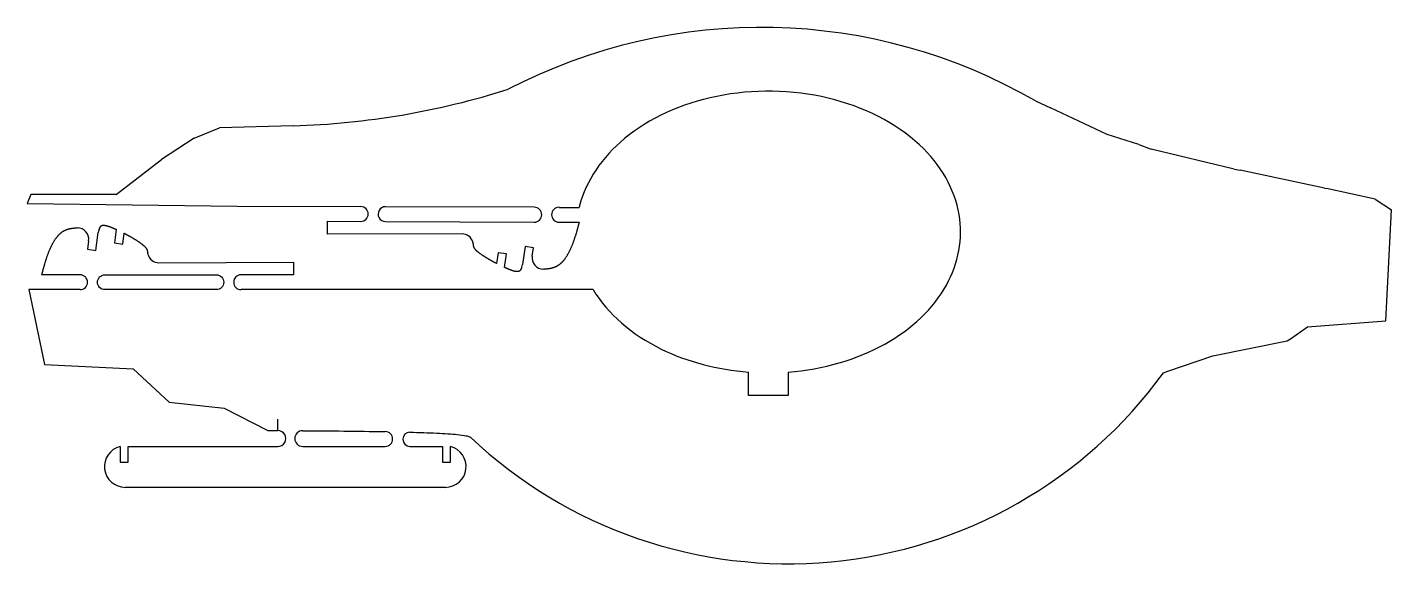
# Model space of a CAD drawing. Header units: inches. Extents: x -5.5 to 5.4, y -2.4 to 1.9.
import ezdxf

# ---------------------------------------------------------------- set-up
doc = ezdxf.new("R2010")
doc.units = ezdxf.units.IN
doc.layers.get('0').update_dxf_attribs({"linetype": 'CONTINUOUS'})

msp = doc.modelspace()

# ---------------------------------------------------------------- linework, layer by layer
for p, q in [((2.521, 1.32), (2.641, 1.263)), ((3.092, 1.051), (2.641, 1.263)), ((-4.166, 1.022), (-3.964, 1.105)), ((-3.378, 1.122), (-3.964, 1.105)), ((-4.166, 1.022), (-4.426, 0.852)), ((3.342, 0.972), (3.092, 1.051)), ((3.342, 0.972), (3.44, 0.936)), ((4.099, 0.776), (3.44, 0.936)), ((-4.786, 0.576), (-4.426, 0.852)), ((4.099, 0.776), (4.148, 0.769)), ((4.818, 0.626), (4.148, 0.769)), ((-5.463, 0.576), (-5.492, 0.504)), ((-4.786, 0.576), (-5.463, 0.576)), ((4.818, 0.626), (4.835, 0.623)), ((5.22, 0.538), (4.835, 0.623)), ((-5.492, 0.504), (-3.824, 0.482)), ((-3.824, 0.482), (-2.841, 0.479)), ((-1.265, 0.473), (-1.106, 0.472)), ((5.22, 0.538), (5.352, 0.454)), ((5.306, -0.428), (5.352, 0.454)), ((-3.106, 0.261), (-3.106, 0.362)), ((-3.106, 0.362), (-2.842, 0.361)), ((-1.265, 0.355), (-1.106, 0.354)), ((-4.947, 0.13), (-4.927, 0.273)), ((-4.784, 0.298), (-4.799, 0.19)), ((-4.733, 0.181), (-4.721, 0.267)), ((-2.036, 0.262), (-3.106, 0.261)), ((-5.004, 0.207), (-5.013, 0.14)), ((-5.013, 0.14), (-4.947, 0.13)), ((-4.799, 0.19), (-4.733, 0.181)), ((-1.75, 0.112), (-1.762, 0.026)), ((-1.683, 0.103), (-1.75, 0.112)), ((-1.535, 0.162), (-1.556, 0.02)), ((-1.469, 0.152), (-1.535, 0.162)), ((-1.479, 0.085), (-1.469, 0.152)), ((-4.446, 0.033), (-3.376, 0.038)), ((-3.376, 0.038), (-3.376, -0.063)), ((-1.699, -0.005), (-1.683, 0.103)), ((-5.072, -0.063), (-5.376, -0.063)), ((-3.376, -0.063), (-3.792, -0.063)), ((-5.48, -0.181), (-5.355, -0.776)), ((-5.072, -0.181), (-5.48, -0.181)), ((-0.995, -0.181), (-3.792, -0.181)), ((4.684, -0.476), (5.306, -0.428)), ((4.548, -0.571), (4.684, -0.476)), ((3.93, -0.706), (4.522, -0.589)), ((4.522, -0.589), (4.548, -0.571)), ((3.574, -0.828), (3.93, -0.706)), ((-5.355, -0.776), (-4.649, -0.811)), ((-4.649, -0.811), (-4.363, -1.076)), ((0.241, -1.023), (0.241, -0.836)), ((0.556, -0.836), (0.556, -1.023)), ((3.538, -0.843), (3.574, -0.828)), ((-4.363, -1.076), (-3.927, -1.122)), ((0.556, -1.023), (0.241, -1.023)), ((-3.927, -1.122), (-3.581, -1.301)), ((-3.5, -1.301), (-3.5, -1.211)), ((-4.754, -1.427), (-4.754, -1.552)), ((-4.691, -1.552), (-4.691, -1.427)), ((-4.691, -1.427), (-3.5, -1.427)), ((-3.303, -1.427), (-2.647, -1.427)), ((-2.45, -1.427), (-2.192, -1.427)), ((-2.192, -1.427), (-2.192, -1.552)), ((-2.129, -1.552), (-2.129, -1.427)), ((-4.754, -1.552), (-4.691, -1.552)), ((-2.192, -1.552), (-2.129, -1.552)), ((-4.713, -1.752), (-4.714, -1.752)), ((-2.169, -1.752), (-4.713, -1.752)), ((-2.169, -1.752), (-2.169, -1.752))]:
    msp.add_line(p, q)
for points in [[(-2.645, 0.36), (-1.462, 0.355, 1), (-1.462, 0.474), (-2.644, 0.478, 1)], [(-3.989, -0.181), (-4.875, -0.181, -1), (-4.875, -0.063), (-3.989, -0.063, -1)]]:
    msp.add_lwpolyline(points, format="xyb", close=True)
for centre, radius, start, end in [((0.342, -2.455), 4.358, 59.9958, 117.4799), ((-3.555, 7.347), 6.228, 271.6324, 287.6259), ((-2.841, 0.42), 0.0591, -90.2138, 89.7862), ((-1.265, 0.414), 0.0591, 89.7862, 269.7862), ((-5.093, 0.22), 0.09, -8, 90.1667), ((-4.838, 0.26), 0.09, 156.9897, 172), ((-2.036, 0.172), 0.09, 16.7343, 90.0492), ((-4.446, 0.123), 0.09, 196.9481, 270.263), ((-1.645, 0.033), 0.09, 336.7759, 351.7862), ((-1.39, 0.072), 0.09, 171.7862, 269.9529), ((-5.072, -0.122), 0.0591, -90, 90), ((-3.792, -0.122), 0.0591, 90, 270), ((0.56, 1.325), 3.684, 226.6251, 323.9477), ((-3.5, -1.364), 0.0626, -90, 90.1135), ((-3.303, -1.364), 0.0624, 90, 270), ((-2.647, -1.368), 0.0589, -90, 90), ((-2.45, -1.37), 0.0566, 90, 270), ((-4.713, -1.587), 0.165, 104.1411, 269.8919), ((-2.169, -1.587), 0.165, -89.8919, 75.8589)]:
    msp.add_arc(centre, radius, start, end)
for points, degree, knots in [([(0.556, -0.836), (0.833, -0.815), (1.102, -0.737), (1.325, -0.613), (1.54, -0.493), (1.71, -0.331), (1.813, -0.145), (1.911, 0.03), (1.946, 0.226), (1.914, 0.416), (1.88, 0.618), (1.769, 0.812), (1.599, 0.97), (1.413, 1.143), (1.157, 1.273), (0.873, 1.341), (0.588, 1.409), (0.276, 1.414), (-0.012, 1.355), (-0.293, 1.298), (-0.551, 1.181), (-0.745, 1.02), (-0.925, 0.871), (-1.05, 0.685), (-1.102, 0.487), (-1.103, 0.482), (-1.104, 0.477), (-1.106, 0.472)], 3, [1.674819, 1.674819, 1.674819, 1.674819, 2.226537, 2.226537, 2.226537, 2.758807, 2.758807, 2.758807, 3.263907, 3.263907, 3.263907, 3.803581, 3.803581, 3.803581, 4.394054, 4.394054, 4.394054, 4.98661, 4.98661, 4.98661, 5.562617, 5.562617, 5.562617, 6.096805, 6.096805, 6.096805, 6.110234, 6.110234, 6.110234, 6.110234]), ([(-4.921, 0.295), (-4.92, 0.298), (-4.917, 0.304), (-4.914, 0.313), (-4.909, 0.324), (-4.898, 0.332), (-4.874, 0.332), (-4.845, 0.323), (-4.817, 0.312), (-4.796, 0.303), (-4.785, 0.298), (-4.784, 0.298)], 5, [0, 0, 0, 0, 0, 0, 0.0666667, 0.1333333, 0.2, 0.2666667, 0.3333333, 0.4, 0.4045849, 0.4045849, 0.4045849, 0.4045849, 0.4045849, 0.4045849]), ([(-4.721, 0.267), (-4.713, 0.263), (-4.693, 0.252), (-4.663, 0.235), (-4.624, 0.212), (-4.584, 0.185), (-4.556, 0.161), (-4.541, 0.143), (-4.537, 0.128), (-4.537, 0.117), (-4.535, 0.107), (-4.534, 0.1), (-4.532, 0.097)], 5, [0.4822569, 0.4822569, 0.4822569, 0.4822569, 0.4822569, 0.4822569, 0.5333333, 0.6, 0.6666667, 0.7333333, 0.8, 0.8666667, 0.9333333, 1, 1, 1, 1, 1, 1]), ([(-1.762, 0.026), (-1.77, 0.031), (-1.79, 0.041), (-1.82, 0.058), (-1.859, 0.081), (-1.899, 0.109), (-1.927, 0.132), (-1.941, 0.151), (-1.945, 0.166), (-1.946, 0.177), (-1.947, 0.187), (-1.949, 0.194), (-1.95, 0.197)], 5, [0.4822569, 0.4822569, 0.4822569, 0.4822569, 0.4822569, 0.4822569, 0.5333333, 0.6, 0.6666667, 0.7333333, 0.8, 0.8666667, 0.9333333, 1, 1, 1, 1, 1, 1]), ([(-1.562, -0.003), (-1.564, -0.006), (-1.566, -0.012), (-1.569, -0.021), (-1.574, -0.031), (-1.586, -0.039), (-1.609, -0.039), (-1.639, -0.03), (-1.667, -0.019), (-1.687, -0.01), (-1.698, -0.005), (-1.699, -0.005)], 5, [0, 0, 0, 0, 0, 0, 0.0666667, 0.1333333, 0.2, 0.2666667, 0.3333333, 0.4, 0.4045849, 0.4045849, 0.4045849, 0.4045849, 0.4045849, 0.4045849]), ([(-0.995, -0.181), (-0.878, -0.373), (-0.688, -0.537), (-0.453, -0.653), (-0.246, -0.754), (-0.006, -0.818), (0.241, -0.836)], 3, [0.417643, 0.417643, 0.417643, 0.417643, 0.975885, 0.975885, 0.975885, 1.466774, 1.466774, 1.466774, 1.466774]), ([(-3.303, -1.302), (-3.087, -1.303), (-2.861, -1.305), (-2.66, -1.309), (-2.655, -1.309), (-2.651, -1.309), (-2.647, -1.309)], 3, [0.696243, 0.696243, 0.696243, 0.696243, 2.209967, 2.209967, 2.209967, 2.24225, 2.24225, 2.24225, 2.24225]), ([(-2.45, -1.313), (-2.375, -1.316), (-2.303, -1.318), (-2.238, -1.321), (-2.175, -1.324), (-2.119, -1.328), (-2.075, -1.332), (-2.047, -1.335), (-2.024, -1.338), (-2.006, -1.342), (-1.995, -1.344), (-1.986, -1.346), (-1.977, -1.35), (-1.975, -1.351), (-1.972, -1.352), (-1.97, -1.353)], 3, [2.726348, 2.726348, 2.726348, 2.726348, 3.279304, 3.279304, 3.279304, 3.813972, 3.813972, 3.813972, 4.151859, 4.151859, 4.151859, 4.34864, 4.34864, 4.34864, 4.436581, 4.436581, 4.436581, 4.436581])]:
    msp.add_open_spline(points, degree=degree, knots=knots)
for points, degree in [([(-1.106, 0.354), (-1.11, 0.337), (-1.119, 0.304), (-1.132, 0.257), (-1.15, 0.2), (-1.176, 0.137), (-1.203, 0.085), (-1.232, 0.044), (-1.263, 0.015), (-1.296, -0.004), (-1.328, -0.013), (-1.354, -0.017), (-1.372, -0.018), (-1.384, -0.018), (-1.39, -0.018)], 5), ([(-5.376, -0.063), (-5.372, -0.046), (-5.363, -0.013), (-5.35, 0.034), (-5.332, 0.091), (-5.307, 0.154), (-5.28, 0.206), (-5.251, 0.247), (-5.22, 0.277), (-5.188, 0.295), (-5.155, 0.305), (-5.129, 0.308), (-5.111, 0.31), (-5.099, 0.31), (-5.093, 0.31)], 5), ([(-3.581, -1.301), (-3.555, -1.301), (-3.527, -1.301), (-3.5, -1.301)], 3)]:
    msp.add_open_spline(points, degree=degree)

doc.saveas('drawing.dxf')
